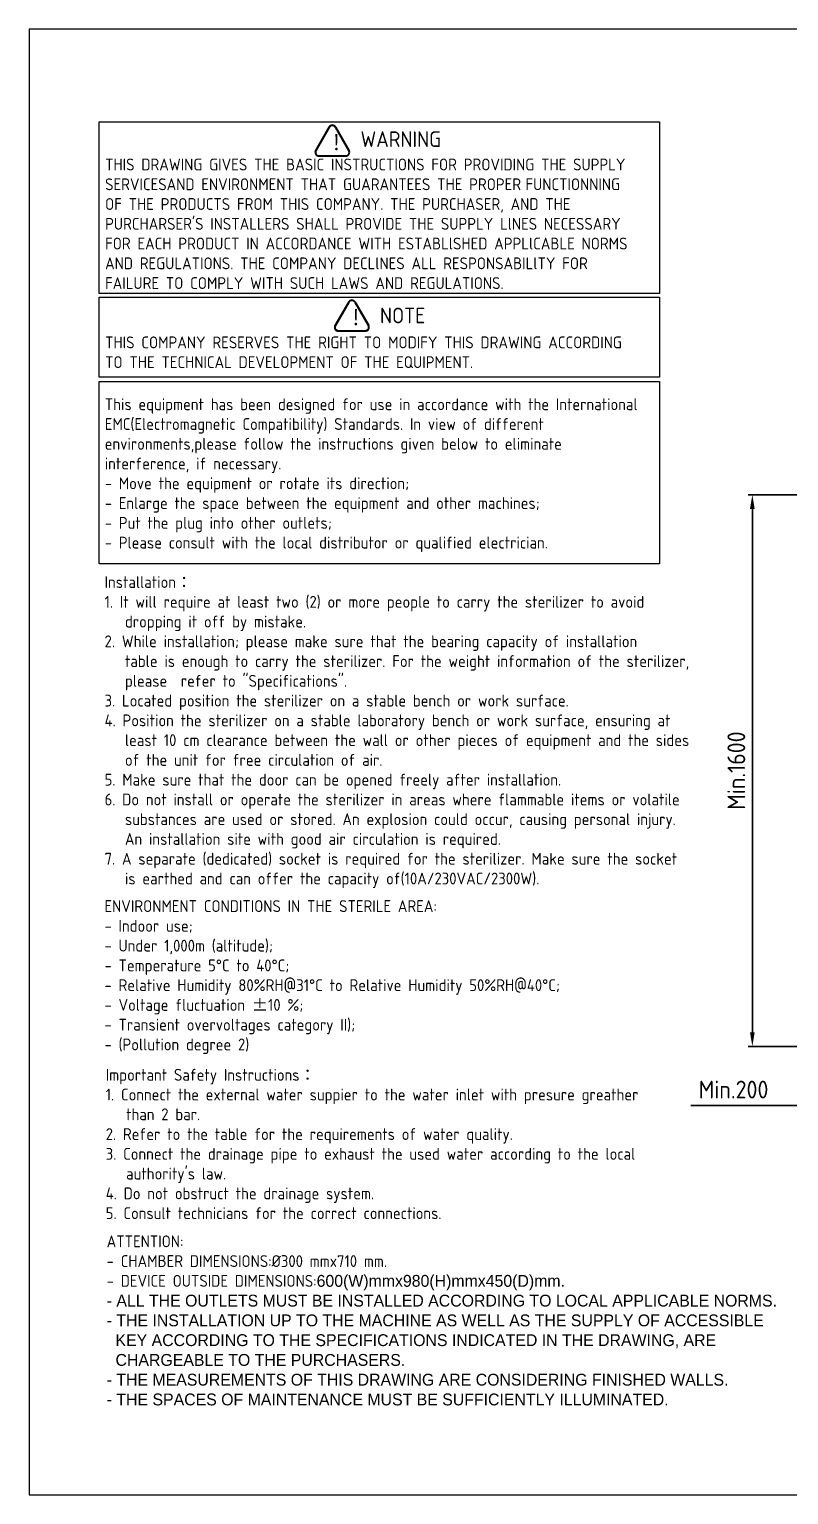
# Model space of a CAD drawing. Header units: millimetres. Extents: x 0 to 5860, y 0 to 4120.
# Drawn here: x 0 to 2135, y 0 to 4120 of the extents above; entities that cross this region are included whole.
import ezdxf

# ---------------------------------------------------------------- set-up
doc = ezdxf.new("R2010")
doc.units = ezdxf.units.MM
doc.layers.add('D', color=3, linetype='Continuous', lineweight=13)
doc.layers.add('F', color=7, linetype='Continuous', lineweight=15)
doc.styles.add('STU25', font='isocp2.shx')
doc.dimstyles.new('STU25', dxfattribs={"dimscale": 20, "dimtxt": 2.5, "dimasz": 2, "dimexe": 0.6, "dimexo": 1, "dimgap": 1, "dimtad": 1, "dimdsep": 46, "dimtxsty": 'STU25', "dimcen": 2, "dimazin": 2, "dimtfac": 1, "dimtmove": 0, "dimatfit": 3, "dimfxl": 0, "dimtolj": 1, "dimtzin": 0, "dimarcsym": 0})

# ---------------------------------------------------------------- blocks, each defined once
blk = doc.blocks.new('*D5')
at = {"layer": 'D', "color": 0, "lineweight": -2}
for p, q in [((2174.6, 2811.3), (2021.2, 2811.3)), ((2033.2, 2771.3), (2033.2, 1300.3)), ((2174.6, 1260.3), (2021.2, 1260.3))]:
    blk.add_line(p, q, dxfattribs=at)
at = {"layer": 'D', "color": 0}
for points in [[(2026.5, 2771.3), (2039.8, 2771.3), (2033.2, 2811.3)], [(2026.5, 1300.3), (2039.8, 1300.3), (2033.2, 1260.3)]]:
    blk.add_solid(points, dxfattribs=at)
at = {"layer": 'Defpoints', "color": 0}
for p in [(2194.6, 2811.3), (2033.2, 1260.3), (2194.6, 1260.3)]:
    blk.add_point(p, dxfattribs=at)
at = {"layer": 'D', "color": 0, "insert": (1988.2, 2035.8), "char_height": 50, "attachment_point": 5, "rotation": 90, "style": 'STU25'}
blk.add_mtext('\\A1;Min.1600', dxfattribs=at)
blk = doc.blocks.new('*D9')
at = {"layer": 'D', "color": 0, "lineweight": -2}
for p, q in [((2394.6, 1317.8), (2394.6, 1082)), ((2194.6, 1240.3), (2194.6, 1082)), ((2194.6, 1094), (1860.2, 1094)), ((2354.6, 1094), (2234.6, 1094))]:
    blk.add_line(p, q, dxfattribs=at)
at = {"layer": 'D', "color": 0}
for points in [[(2234.6, 1100.6), (2234.6, 1087.3), (2194.6, 1094)], [(2354.6, 1100.6), (2354.6, 1087.3), (2394.6, 1094)]]:
    blk.add_solid(points, dxfattribs=at)
at = {"layer": 'Defpoints', "color": 0}
for p in [(2394.6, 1337.8), (2194.6, 1260.3), (2394.6, 1094)]:
    blk.add_point(p, dxfattribs=at)
at = {"layer": 'D', "color": 0, "insert": (1980.3, 1139), "char_height": 50, "attachment_point": 5, "style": 'STU25'}
blk.add_mtext('\\A1;Min.200', dxfattribs=at)

msp = doc.modelspace()

# ---------------------------------------------------------------- hatches: boundary and pattern name
at = {"layer": 'D'}
h = msp.add_hatch(color=11, dxfattribs=at)
edge = h.paths.add_edge_path()
edge.add_line((842.561, 3845.5), (804.623, 3779.79))
edge.add_arc((814.246, 3774.235), 11.111, 150, 270)
edge.add_line((814.246, 3763.123), (890.121, 3763.123))
edge.add_arc((890.121, 3774.235), 11.111, 270, 390)
edge.add_line((899.743, 3779.79), (861.806, 3845.5))
edge.add_arc((852.183, 3839.944), 11.111, 30, 150)
edge = h.paths.add_edge_path(flags=16)
edge.add_arc((852.183, 3839.944), 8.889, 30, 150)
edge.add_line((844.485, 3844.388), (806.548, 3778.679))
edge.add_arc((814.246, 3774.235), 8.889, 150, 270)
edge.add_line((814.246, 3765.346), (890.121, 3765.346))
edge.add_arc((890.121, 3774.235), 8.889, 270, 390)
edge.add_line((897.819, 3778.679), (859.881, 3844.388))
h = msp.add_hatch(color=11, dxfattribs=at)
edge = h.paths.add_edge_path()
edge.add_line((897.238, 3353.559), (859.301, 3287.85))
edge.add_arc((868.924, 3282.295), 11.111, 150, 270)
edge.add_line((868.924, 3271.183), (944.798, 3271.183))
edge.add_arc((944.798, 3282.295), 11.111, 270, 390)
edge.add_line((954.421, 3287.85), (916.483, 3353.559))
edge.add_arc((906.861, 3348.004), 11.111, 30, 150)
edge = h.paths.add_edge_path(flags=16)
edge.add_arc((906.861, 3348.004), 8.889, 30, 150)
edge.add_line((899.163, 3352.448), (861.226, 3286.739))
edge.add_arc((868.924, 3282.295), 8.889, 150, 270)
edge.add_line((868.924, 3273.406), (944.798, 3273.406))
edge.add_arc((944.798, 3282.295), 8.889, 270, 390)
edge.add_line((952.496, 3286.739), (914.559, 3352.448))

# ---------------------------------------------------------------- linework, layer by layer
at = {"layer": 'D', "color": 11}
for p, q in [((842.561, 3845.5), (804.623, 3779.79)), ((844.485, 3844.388), (806.548, 3778.679)), ((859.881, 3844.388), (897.819, 3778.679)), ((861.806, 3845.5), (899.743, 3779.79)), ((814.246, 3765.346), (890.121, 3765.346)), ((814.246, 3763.123), (890.121, 3763.123)), ((897.238, 3353.559), (859.301, 3287.85)), ((899.163, 3352.448), (861.226, 3286.739)), ((914.559, 3352.448), (952.496, 3286.739)), ((916.483, 3353.559), (954.421, 3287.85)), ((868.924, 3273.406), (944.798, 3273.406)), ((868.924, 3271.183), (944.798, 3271.183))]:
    msp.add_line(p, q, dxfattribs=at)
for points in [[(196.273, 3860.02), (1772.06, 3860.02), (1772.06, 3377.49), (196.273, 3377.49)], [(196.273, 3366.897), (1772.201, 3366.897), (1772.201, 3142.143), (196.273, 3142.143)], [(196.273, 3129.43), (1772.06, 3129.43), (1772.06, 2616.934), (196.273, 2616.934)]]:
    msp.add_lwpolyline(points, close=True, dxfattribs=at)
for centre, radius, start, end in [((852.183, 3839.944), 11.111, 30, 150), ((852.183, 3839.944), 8.889, 30, 150), ((814.246, 3774.235), 11.111, 150, 270), ((814.246, 3774.235), 8.889, 150, 270), ((890.121, 3774.235), 11.111, 270, 30), ((890.121, 3774.235), 8.889, 270, 30), ((906.861, 3348.004), 11.111, 30, 150), ((906.861, 3348.004), 8.889, 30, 150), ((868.924, 3282.295), 11.111, 150, 270), ((868.924, 3282.295), 8.889, 150, 270), ((944.798, 3282.295), 11.111, 270, 30), ((944.798, 3282.295), 8.889, 270, 30)]:
    msp.add_arc(centre, radius, start, end, dxfattribs=at)
at = {"layer": 'F', "color": 6}
msp.add_lwpolyline([(0, 4120), (0, 0), (5860, 0), (5860, 4120)], close=True, dxfattribs=at)

# ---------------------------------------------------------------- texts
at = {"layer": 'D', "color": 11, "attachment_point": 1, "style": 'STU25'}
for s, insert, char_height in [('WARNING', (931.384, 3833.117), 44), ('{\\f標楷體|b0|i0|c136|p65;!}', (848.49, 3824.508), 44.44444), ("\\PTHIS DRAWING GIVES THE BASIC INSTRUCTIONS FOR PROVIDING THE SUPPLY \\PSERVICESAND ENVIRONMENT THAT GUARANTEES THE PROPER{\\f????|b0|i0|c0|p54; }FUNCTIONNING \\POF THE PRODUCTS FROM THIS COMPANY. THE PURCHASER, AND THE \\PPURCHARSER'S INSTALLERS SHALL PROVIDE THE SUPPLY LlNES NECESSARY \\PFOR EACH PRODUCT IN ACCORDANCE WITH ESTABLlSHED APPLlCABLE NORMS \\PAND REGULATIONS. THE COMPANY DECLlNES ALL RESPONSABILlTY FOR \\PFAILURE TO COMPLY WITH SUCH LAWS AND REGULATIONS.\\P\\P\\PTHIS COMPANY RESERVES THE RIGHT TO MODIFY THIS DRAWING ACCORDING \\PTO THE TECHNICAL DEVELOPMENT OF THE EQUIPMENT.", (213.104, 3812.097), 33.33333), ('NOTE', (986.062, 3337.364), 44), ('{\\f標楷體|b0|i0|c136|p65;!}', (903.167, 3332.568), 44.44444), ('This equipment has been designed for use in accordance with the International \\PEMC(Electromagnetic Compatibility) Standards. In view of different \\Penvironments,please follow the instructions given below to eliminate \\Pinterference, if necessary.\\P- Move the equipment or rotate its direction;\\P- Enlarge the space between the equipment and other machines;\\P- Put the plug into other outlets;\\P- Please consult with the local distributor or qualified electrician.', (212.173, 3082.439), 33.33333), ('Installation{\\fDFKai-SB|b0|i0|c136|p65;：}\\P1. It will require at least two (2) or more people to carry the sterilizer to avoid\\P   dropping it off by mistake.\\P2. While installation; please make sure that the bearing capacity of installation \\P   table is enough to carry the sterilizer. For the weight information of the sterilizer, \\P   please  refer to "Specifications".\\P3. Located position the sterilizer on a stable bench or work surface.\\P4. Position the sterilizer on a stable laboratory bench or work surface, ensuring at \\P   least 10 cm clearance between the wall or other pieces of equipment and the sides \\P   of the unit for free circulation of air.\\P5. Make sure that the door can be opened freely after installation.\\P6. Do not install or operate the sterilizer in areas where flammable items or volatile \\P   substances are used or stored. An explosion could occur, causing personal injury. \\P   An installation site with good air circulation is required.\\P7. A separate (dedicated) socket is required for the sterilizer. Make sure the socket \\P   is earthed and can offer the capacity of(10A/230VAC/2300W). ', (211.706, 2582.592), 33.33333), ('ENVIRONMENT CONDITIONS IN THE STERILE AREA:\\P- Indoor use;\\P- Under 1,000m (altitude);\\P- Temperature 5%%dC to 40%%dC;\\P- Relative Humidity 80%RH@31%%dC to Relative Humidity 50%RH@40%%dC;\\P- Voltage fluctuation {\\f標楷體|b0|i0|c136|p65;±}10 %;\\P- Transient overvoltages category II);\\P- (Pollution degree 2)', (211.451, 1671.474), 33.33333), ("Important Safety Instructions{\\f標楷體|b0|i0|c136|p65;：\\P}1. Connect the external water suppier to the water inlet with presure greather\\P   than 2 bar.\\P2. Refer to the table for the requirements of water quality.\\P3. Connect the drainage pipe to exhaust the used water according to the local \\P   authority's law.\\P4. Do not obstruct the drainage system.\\P5. Consult technicians for the correct connections.", (214.897, 1197.2), 33.33333), ('{ATTENTION:\\P- CHAMBER DIMENSIONS:%%C300 mmx710 mm.\\P- DEVICE OUTSIDE DIMENSIONS:\\FARISOP1.SHX|c0;600\\FARISOP2.SHX|c0;(W)mmx980(H)mmx450(D)mm.\\P- ALL THE OUTLETS MUST BE INSTALLED ACCORDING TO LOCAL APPLICABLE NORMS.\\P- THE INSTALLATION UP TO THE MACHINE AS WELL AS THE SUPPLY OF ACCESSIBLE \\P  KEY ACCORDING TO THE SPECIFICATIONS INDICATED IN THE DRAWING, ARE \\P  CHARGEABLE TO THE PURCHASERS. \\P- THE MEASUREMENTS OF THIS DRAWING ARE CONSIDERING FINISHED WALLS.\\P- THE SPACES OF MAINTENANCE MUST BE SUFFICIENTLY ILLUMINATED.}', (217.594, 728.975), 33.33333)]:
    msp.add_mtext(s, dxfattribs=dict(at, insert=insert, char_height=char_height))

# ---------------------------------------------------------------- dimensions: what is measured, and where the dimension line sits
at = {"layer": 'D'}
dim = msp.add_linear_dim(base=(2033.173, 1260.293), p1=(2194.621, 2811.29), p2=(2194.621, 1260.293), angle=90, text='Min.1600', dimstyle='STU25', dxfattribs=at)
dim.commit()
dim.dimension.update_dxf_attribs({"geometry": '*D5', "text_midpoint": (1988.173, 2035.791)})
dim = msp.add_linear_dim(base=(2394.621, 1093.958), p1=(2194.621, 1260.293), p2=(2394.621, 1337.803), text='Min.<>', dimstyle='STU25', dxfattribs=at)
dim.commit()
dim.dimension.update_dxf_attribs({"geometry": '*D9', "text_midpoint": (1980.255, 1093.958), "dimtype": 160})

doc.saveas('drawing.dxf')
